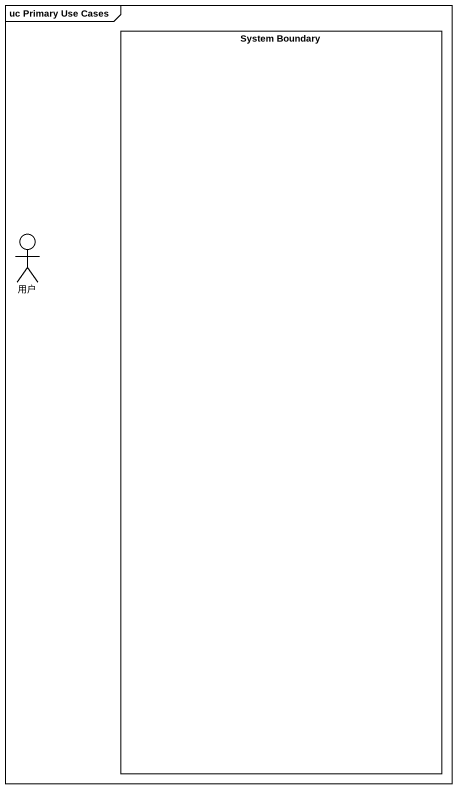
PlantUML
@startuml
mainframe uc Primary Use Cases
rectangle "System Boundary" as System_Boundary
actor 用户
@enduml
